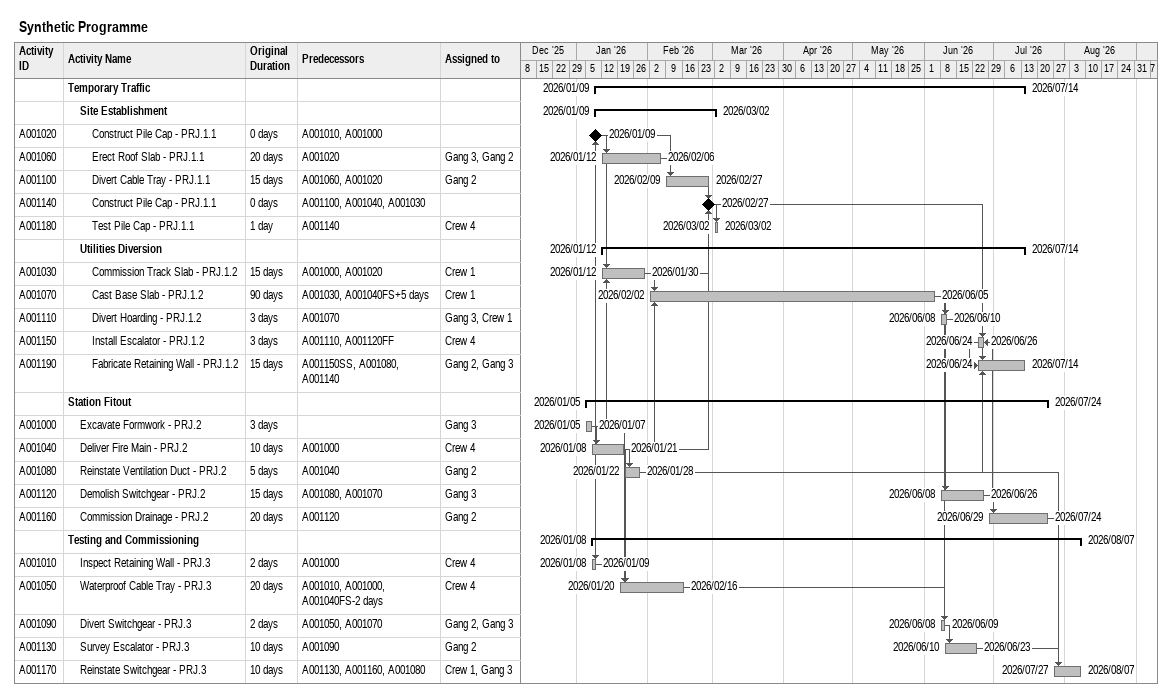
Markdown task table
Synthetic Programme

| ID | Level | Task | Original duration | Start | Finish | Predecessors | Resources |
|---|---|---|---|---|---|---|---|
|  | 1 | **Temporary Traffic** |  | 2026-01-09 | 2026-07-14 |  |  |
|  | 2 | **Site Establishment** |  | 2026-01-09 | 2026-03-02 |  |  |
| A001020 | 3 | Construct Pile Cap - PRJ.1.1 | 0d | 2026-01-09 | 2026-01-09 | A001010, A001000 |  |
| A001060 | 3 | Erect Roof Slab - PRJ.1.1 | 20d | 2026-01-12 | 2026-02-06 | A001020 | Gang 3, Gang 2 |
| A001100 | 3 | Divert Cable Tray - PRJ.1.1 | 15d | 2026-02-09 | 2026-02-27 | A001060, A001020 | Gang 2 |
| A001140 | 3 | Construct Pile Cap - PRJ.1.1 | 0d | 2026-02-27 | 2026-02-27 | A001100, A001040, A001030 |  |
| A001180 | 3 | Test Pile Cap - PRJ.1.1 | 1d | 2026-03-02 | 2026-03-02 | A001140 | Crew 4 |
|  | 2 | **Utilities Diversion** |  | 2026-01-12 | 2026-07-14 |  |  |
| A001030 | 3 | Commission Track Slab - PRJ.1.2 | 15d | 2026-01-12 | 2026-01-30 | A001000, A001020 | Crew 1 |
| A001070 | 3 | Cast Base Slab - PRJ.1.2 | 90d | 2026-02-02 | 2026-06-05 | A001030, A001040FS+5d | Crew 1 |
| A001110 | 3 | Divert Hoarding - PRJ.1.2 | 3d | 2026-06-08 | 2026-06-10 | A001070 | Gang 3, Crew 1 |
| A001150 | 3 | Install Escalator - PRJ.1.2 | 3d | 2026-06-24 | 2026-06-26 | A001110, A001120FF | Crew 4 |
| A001190 | 3 | Fabricate Retaining Wall - PRJ.1.2 | 15d | 2026-06-24 | 2026-07-14 | A001150SS, A001080, A001140 | Gang 2, Gang 3 |
|  | 1 | **Station Fitout** |  | 2026-01-05 | 2026-07-24 |  |  |
| A001000 | 2 | Excavate Formwork - PRJ.2 | 3d | 2026-01-05 | 2026-01-07 |  | Gang 3 |
| A001040 | 2 | Deliver Fire Main - PRJ.2 | 10d | 2026-01-08 | 2026-01-21 | A001000 | Crew 4 |
| A001080 | 2 | Reinstate Ventilation Duct - PRJ.2 | 5d | 2026-01-22 | 2026-01-28 | A001040 | Gang 2 |
| A001120 | 2 | Demolish Switchgear - PRJ.2 | 15d | 2026-06-08 | 2026-06-26 | A001080, A001070 | Gang 3 |
| A001160 | 2 | Commission Drainage - PRJ.2 | 20d | 2026-06-29 | 2026-07-24 | A001120 | Gang 2 |
|  | 1 | **Testing and Commissioning** |  | 2026-01-08 | 2026-08-07 |  |  |
| A001010 | 2 | Inspect Retaining Wall - PRJ.3 | 2d | 2026-01-08 | 2026-01-09 | A001000 | Crew 4 |
| A001050 | 2 | Waterproof Cable Tray - PRJ.3 | 20d | 2026-01-20 | 2026-02-16 | A001010, A001000, A001040FS-2d | Crew 4 |
| A001090 | 2 | Divert Switchgear - PRJ.3 | 2d | 2026-06-08 | 2026-06-09 | A001050, A001070 | Gang 2, Gang 3 |
| A001130 | 2 | Survey Escalator - PRJ.3 | 10d | 2026-06-10 | 2026-06-23 | A001090 | Gang 2 |
| A001170 | 2 | Reinstate Switchgear - PRJ.3 | 10d | 2026-07-27 | 2026-08-07 | A001130, A001160, A001080 | Crew 1, Gang 3 |
